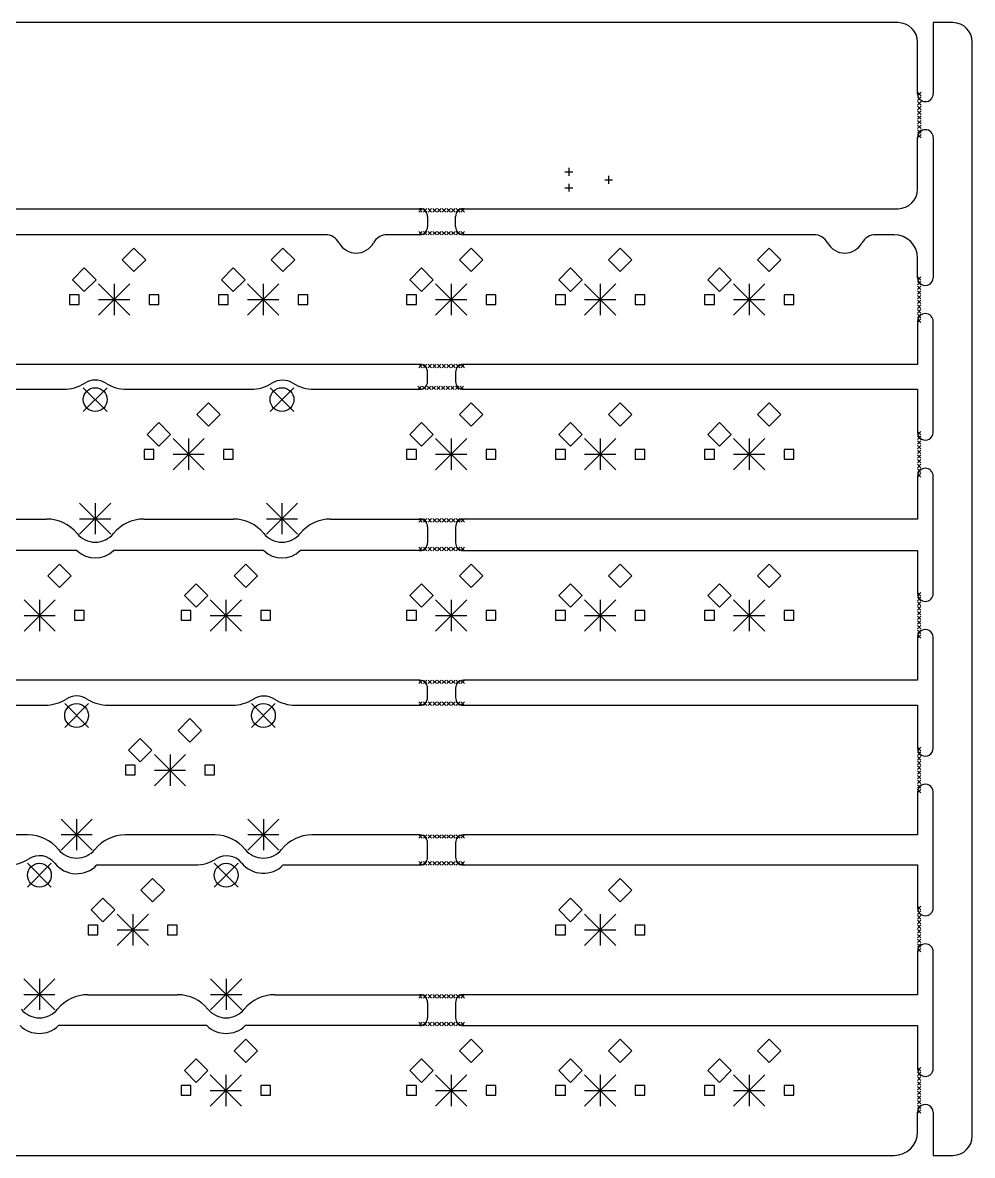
# Model space of a CAD drawing. Extents: x -31 to 357, y -136 to 35.
# Drawn here: x 236 to 357.4, y -109.5 to 35.4 of the extents above; entities that cross this region are included whole.
import ezdxf

# ---------------------------------------------------------------- set-up
doc = ezdxf.new("R2010")
doc.units = 0
doc.layers.add('BLACK', color=7, linetype='CONTINUOUS')

msp = doc.modelspace()

# ---------------------------------------------------------------- linework, layer by layer
at = {"layer": 'BLACK', "linetype": 'CONTINUOUS'}
for p, q in [((347.875, 35.425), (231.168, 35.425)), ((352.375, 35.425), (352.375, 26.319)), ((354.875, 35.425), (352.375, 35.425)), ((350.375, 26.319), (350.375, 32.925)), ((357.375, -106.985), (357.375, 32.925)), ((350.375, 26.525), (350.825, 26.075)), ((350.825, 26.525), (350.375, 26.075)), ((350.375, 25.925), (350.825, 25.475)), ((350.825, 25.925), (350.375, 25.475)), ((350.375, 25.325), (350.825, 24.875)), ((350.825, 25.325), (350.375, 24.875)), ((350.375, 24.725), (350.825, 24.275)), ((350.825, 24.725), (350.375, 24.275)), ((350.375, 24.125), (350.825, 23.675)), ((350.825, 24.125), (350.375, 23.675)), ((350.375, 23.525), (350.825, 23.075)), ((350.825, 23.525), (350.375, 23.075)), ((350.375, 22.925), (350.825, 22.475)), ((350.825, 22.925), (350.375, 22.475)), ((350.375, 22.325), (350.825, 21.875)), ((350.825, 22.325), (350.375, 21.875)), ((350.375, 21.725), (350.825, 21.275)), ((350.825, 21.725), (350.375, 21.275)), ((350.375, 21.125), (350.825, 20.675)), ((350.825, 21.125), (350.375, 20.675)), ((350.375, 14.125), (350.375, 20.731)), ((352.375, 20.731), (352.375, 2.794)), ((305.295, 16.336), (306.285, 16.336)), ((305.79, 16.8313), (305.79, 15.8407)), ((305.79, 14.7993), (305.79, 13.8087)), ((310.375, 15.32), (311.365, 15.32)), ((310.87, 15.8153), (310.87, 14.8247)), ((305.295, 14.304), (306.285, 14.304)), ((231.168, 11.625), (286.727, 11.625)), ((286.596, 11.65), (287.046, 11.2)), ((287.046, 11.65), (286.596, 11.2)), ((287.196, 11.65), (287.646, 11.2)), ((287.646, 11.65), (287.196, 11.2)), ((287.796, 11.65), (288.246, 11.2)), ((288.246, 11.65), (287.796, 11.2)), ((288.396, 11.65), (288.846, 11.2)), ((288.846, 11.65), (288.396, 11.2)), ((288.996, 11.65), (289.446, 11.2)), ((289.446, 11.65), (288.996, 11.2)), ((289.596, 11.65), (290.046, 11.2)), ((290.046, 11.65), (289.596, 11.2)), ((290.196, 11.65), (290.646, 11.2)), ((290.646, 11.65), (290.196, 11.2)), ((290.796, 11.65), (291.246, 11.2)), ((291.246, 11.65), (290.796, 11.2)), ((291.396, 11.65), (291.846, 11.2)), ((291.846, 11.65), (291.396, 11.2)), ((291.996, 11.65), (292.446, 11.2)), ((292.446, 11.65), (291.996, 11.2)), ((292.315, 11.625), (347.875, 11.625)), ((287.727, 10.625), (287.727, 9.3)), ((291.315, 9.3), (291.315, 10.625)), ((286.596, 8.725), (287.046, 8.275)), ((287.046, 8.725), (286.596, 8.275)), ((287.196, 8.725), (287.646, 8.275)), ((287.646, 8.725), (287.196, 8.275)), ((287.796, 8.725), (288.246, 8.275)), ((288.246, 8.725), (287.796, 8.275)), ((288.396, 8.725), (288.846, 8.275)), ((288.846, 8.725), (288.396, 8.275)), ((288.996, 8.725), (289.446, 8.275)), ((289.446, 8.725), (288.996, 8.275)), ((289.596, 8.725), (290.046, 8.275)), ((290.046, 8.725), (289.596, 8.275)), ((290.196, 8.725), (290.646, 8.275)), ((290.646, 8.725), (290.196, 8.275)), ((290.796, 8.725), (291.246, 8.275)), ((291.246, 8.725), (290.796, 8.275)), ((291.396, 8.725), (291.846, 8.275)), ((291.846, 8.725), (291.396, 8.275)), ((291.996, 8.725), (292.446, 8.275)), ((292.446, 8.725), (291.996, 8.275)), ((274.651, 8.3), (199.112, 8.3)), ((286.727, 8.3), (282.562, 8.3)), ((337.109, 8.3), (292.315, 8.3)), ((347.375, 8.3), (345.02, 8.3)), ((250.19, 6.58), (248.69, 5.08)), ((251.69, 5.08), (250.19, 6.58)), ((269.24, 6.58), (267.74, 5.08)), ((270.74, 5.08), (269.24, 6.58)), ((293.29, 6.58), (291.79, 5.08)), ((294.79, 5.08), (293.29, 6.58)), ((312.34, 6.58), (310.84, 5.08)), ((313.84, 5.08), (312.34, 6.58)), ((331.39, 6.58), (329.89, 5.08)), ((332.89, 5.08), (331.39, 6.58)), ((248.69, 5.08), (250.19, 3.58)), ((250.19, 3.58), (251.69, 5.08)), ((267.74, 5.08), (269.24, 3.58)), ((269.24, 3.58), (270.74, 5.08)), ((291.79, 5.08), (293.29, 3.58)), ((293.29, 3.58), (294.79, 5.08)), ((310.84, 5.08), (312.34, 3.58)), ((312.34, 3.58), (313.84, 5.08)), ((329.89, 5.08), (331.39, 3.58)), ((331.39, 3.58), (332.89, 5.08)), ((350.375, 2.79401), (350.375, 5.3)), ((243.84, 4.04), (242.34, 2.54)), ((245.34, 2.54), (243.84, 4.04)), ((262.89, 4.04), (261.39, 2.54)), ((264.39, 2.54), (262.89, 4.04)), ((286.94, 4.04), (285.44, 2.54)), ((288.44, 2.54), (286.94, 4.04)), ((305.99, 4.04), (304.49, 2.54)), ((307.49, 2.54), (305.99, 4.04)), ((325.04, 4.04), (323.54, 2.54)), ((326.54, 2.54), (325.04, 4.04)), ((350.35, 2.925), (350.8, 2.475)), ((350.8, 2.925), (350.35, 2.475)), ((242.34, 2.54), (243.84, 1.04)), ((243.84, 1.04), (245.34, 2.54)), ((245.656, 1.9939), (249.644, -1.9939)), ((249.644, 1.9939), (245.656, -1.9939)), ((247.65, 1.9939), (247.65, -1.9939)), ((261.39, 2.54), (262.89, 1.04)), ((262.89, 1.04), (264.39, 2.54)), ((264.706, 1.9939), (268.694, -1.9939)), ((268.694, 1.9939), (264.706, -1.9939)), ((266.7, 1.9939), (266.7, -1.9939)), ((285.44, 2.54), (286.94, 1.04)), ((286.94, 1.04), (288.44, 2.54)), ((288.756, 1.9939), (292.744, -1.9939)), ((292.744, 1.9939), (288.756, -1.9939)), ((290.75, 1.9939), (290.75, -1.9939)), ((304.49, 2.54), (305.99, 1.04)), ((305.99, 1.04), (307.49, 2.54)), ((307.806, 1.9939), (311.794, -1.9939)), ((311.794, 1.9939), (307.806, -1.9939)), ((309.8, 1.9939), (309.8, -1.9939)), ((323.54, 2.54), (325.04, 1.04)), ((325.04, 1.04), (326.54, 2.54)), ((326.856, 1.9939), (330.844, -1.9939)), ((330.844, 1.9939), (326.856, -1.9939)), ((328.85, 1.9939), (328.85, -1.9939)), ((350.35, 2.325), (350.8, 1.875)), ((350.8, 2.325), (350.35, 1.875)), ((350.35, 1.725), (350.8, 1.275)), ((350.8, 1.725), (350.35, 1.275)), ((243.189, 0.618724), (241.951, 0.618724)), ((241.951, 0.618724), (241.951, -0.618724)), ((243.189, -0.618724), (243.189, 0.618724)), ((245.656, 0), (249.644, 0)), ((253.349, 0.618724), (252.111, 0.618724)), ((252.111, 0.618724), (252.111, -0.618724)), ((253.349, -0.618724), (253.349, 0.618724)), ((262.239, 0.618724), (261.001, 0.618724)), ((261.001, 0.618724), (261.001, -0.618724)), ((262.239, -0.618724), (262.239, 0.618724)), ((264.706, 0), (268.694, 0)), ((272.399, 0.618724), (271.161, 0.618724)), ((271.161, 0.618724), (271.161, -0.618724)), ((272.399, -0.618724), (272.399, 0.618724)), ((286.289, 0.618724), (285.051, 0.618724)), ((285.051, 0.618724), (285.051, -0.618724)), ((286.289, -0.618724), (286.289, 0.618724)), ((288.756, 0), (292.744, 0)), ((296.449, 0.618724), (295.211, 0.618724)), ((295.211, 0.618724), (295.211, -0.618724)), ((296.449, -0.618724), (296.449, 0.618724)), ((305.339, 0.618724), (304.101, 0.618724)), ((304.101, 0.618724), (304.101, -0.618724)), ((305.339, -0.618724), (305.339, 0.618724)), ((307.806, 0), (311.794, 0)), ((315.499, 0.618724), (314.261, 0.618724)), ((314.261, 0.618724), (314.261, -0.618724)), ((315.499, -0.618724), (315.499, 0.618724)), ((324.389, 0.618724), (323.151, 0.618724)), ((323.151, 0.618724), (323.151, -0.618724)), ((324.389, -0.618724), (324.389, 0.618724)), ((326.856, 0), (330.844, 0)), ((334.549, 0.618724), (333.311, 0.618724)), ((333.311, 0.618724), (333.311, -0.618724)), ((334.549, -0.618724), (334.549, 0.618724)), ((350.35, 1.125), (350.8, 0.675)), ((350.8, 1.125), (350.35, 0.675)), ((350.35, 0.525), (350.8, 0.075)), ((350.8, 0.525), (350.35, 0.075)), ((241.951, -0.618724), (243.189, -0.618724)), ((252.111, -0.618724), (253.349, -0.618724)), ((261.001, -0.618724), (262.239, -0.618724)), ((271.161, -0.618724), (272.399, -0.618724)), ((285.051, -0.618724), (286.289, -0.618724)), ((295.211, -0.618724), (296.449, -0.618724)), ((304.101, -0.618724), (305.339, -0.618724)), ((314.261, -0.618724), (315.499, -0.618724)), ((323.151, -0.618724), (324.389, -0.618724)), ((333.311, -0.618724), (334.549, -0.618724)), ((350.35, -0.075), (350.8, -0.525)), ((350.8, -0.075), (350.35, -0.525)), ((350.35, -0.675), (350.8, -1.125)), ((350.8, -0.675), (350.35, -1.125)), ((350.35, -1.275), (350.8, -1.725)), ((350.8, -1.275), (350.35, -1.725)), ((350.35, -1.875), (350.8, -2.325)), ((350.8, -1.875), (350.35, -2.325)), ((350.35, -2.475), (350.8, -2.925)), ((350.8, -2.475), (350.35, -2.925)), ((350.375, -2.794), (350.375, -8.3)), ((352.375, -16.991), (352.375, -2.794)), ((286.727, -8.3), (101.865, -8.3)), ((286.588, -8.275), (287.038, -8.725)), ((287.038, -8.275), (286.588, -8.725)), ((287.188, -8.275), (287.638, -8.725)), ((287.638, -8.275), (287.188, -8.725)), ((287.788, -8.275), (288.238, -8.725)), ((288.238, -8.275), (287.788, -8.725)), ((288.388, -8.275), (288.838, -8.725)), ((288.838, -8.275), (288.388, -8.725)), ((288.988, -8.275), (289.438, -8.725)), ((289.438, -8.275), (288.988, -8.725)), ((289.588, -8.275), (290.038, -8.725)), ((290.038, -8.275), (289.588, -8.725)), ((290.188, -8.275), (290.638, -8.725)), ((290.638, -8.275), (290.188, -8.725)), ((290.788, -8.275), (291.238, -8.725)), ((291.238, -8.275), (290.788, -8.725)), ((291.388, -8.275), (291.838, -8.725)), ((291.838, -8.275), (291.388, -8.725)), ((291.988, -8.275), (292.438, -8.725)), ((292.438, -8.275), (291.988, -8.725)), ((350.375, -8.3), (292.315, -8.3)), ((287.727, -10.485), (287.727, -9.3)), ((291.315, -9.3), (291.315, -10.485)), ((101.865, -11.485), (241.191, -11.485)), ((243.713, -11.276), (246.761, -14.324)), ((246.761, -11.276), (243.713, -14.324)), ((249.283, -11.485), (265.152, -11.485)), ((267.589, -11.276), (270.637, -14.324)), ((270.637, -11.276), (267.589, -14.324)), ((273.198, -11.485), (286.727, -11.485)), ((286.489, -11.06), (286.939, -11.51)), ((286.939, -11.06), (286.489, -11.51)), ((287.089, -11.06), (287.539, -11.51)), ((287.539, -11.06), (287.089, -11.51)), ((287.689, -11.06), (288.139, -11.51)), ((288.139, -11.06), (287.689, -11.51)), ((288.289, -11.06), (288.739, -11.51)), ((288.739, -11.06), (288.289, -11.51)), ((288.889, -11.06), (289.339, -11.51)), ((289.339, -11.06), (288.889, -11.51)), ((289.489, -11.06), (289.939, -11.51)), ((289.939, -11.06), (289.489, -11.51)), ((290.089, -11.06), (290.539, -11.51)), ((290.539, -11.06), (290.089, -11.51)), ((290.689, -11.06), (291.139, -11.51)), ((291.139, -11.06), (290.689, -11.51)), ((291.289, -11.06), (291.739, -11.51)), ((291.739, -11.06), (291.289, -11.51)), ((291.889, -11.06), (292.339, -11.51)), ((292.339, -11.06), (291.889, -11.51)), ((292.315, -11.485), (350.375, -11.485)), ((350.375, -11.485), (350.375, -16.991)), ((259.715, -13.205), (258.215, -14.705)), ((261.215, -14.705), (259.715, -13.205)), ((293.29, -13.205), (291.79, -14.705)), ((294.79, -14.705), (293.29, -13.205)), ((312.34, -13.205), (310.84, -14.705)), ((313.84, -14.705), (312.34, -13.205)), ((331.39, -13.205), (329.89, -14.705)), ((332.89, -14.705), (331.39, -13.205)), ((253.365, -15.745), (251.865, -17.245)), ((254.865, -17.245), (253.365, -15.745)), ((258.215, -14.705), (259.715, -16.205)), ((259.715, -16.205), (261.215, -14.705)), ((286.94, -15.745), (285.44, -17.245)), ((288.44, -17.245), (286.94, -15.745)), ((291.79, -14.705), (293.29, -16.205)), ((293.29, -16.205), (294.79, -14.705)), ((305.99, -15.745), (304.49, -17.245)), ((307.49, -17.245), (305.99, -15.745)), ((310.84, -14.705), (312.34, -16.205)), ((312.34, -16.205), (313.84, -14.705)), ((325.04, -15.745), (323.54, -17.245)), ((326.54, -17.245), (325.04, -15.745)), ((329.89, -14.705), (331.39, -16.205)), ((331.39, -16.205), (332.89, -14.705)), ((251.865, -17.245), (253.365, -18.745)), ((253.365, -18.745), (254.865, -17.245)), ((285.44, -17.245), (286.94, -18.745)), ((286.94, -18.745), (288.44, -17.245)), ((304.49, -17.245), (305.99, -18.745)), ((305.99, -18.745), (307.49, -17.245)), ((323.54, -17.245), (325.04, -18.745)), ((325.04, -18.745), (326.54, -17.245)), ((350.35, -16.86), (350.8, -17.31)), ((350.8, -16.86), (350.35, -17.31)), ((255.181, -17.7911), (259.169, -21.7789)), ((259.169, -17.7911), (255.181, -21.7789)), ((257.175, -17.7911), (257.175, -21.7789)), ((288.756, -17.7911), (292.744, -21.7789)), ((292.744, -17.7911), (288.756, -21.7789)), ((290.75, -17.7911), (290.75, -21.7789)), ((307.806, -17.7911), (311.794, -21.7789)), ((311.794, -17.7911), (307.806, -21.7789)), ((309.8, -17.7911), (309.8, -21.7789)), ((326.856, -17.7911), (330.844, -21.7789)), ((330.844, -17.7911), (326.856, -21.7789)), ((328.85, -17.7911), (328.85, -21.7789)), ((350.35, -17.46), (350.8, -17.91)), ((350.8, -17.46), (350.35, -17.91)), ((350.35, -18.06), (350.8, -18.51)), ((350.8, -18.06), (350.35, -18.51)), ((350.35, -18.66), (350.8, -19.11)), ((350.8, -18.66), (350.35, -19.11)), ((252.714, -19.1663), (251.476, -19.1663)), ((251.476, -19.1663), (251.476, -20.4037)), ((252.714, -20.4037), (252.714, -19.1663)), ((255.181, -19.785), (259.169, -19.785)), ((262.874, -19.1663), (261.636, -19.1663)), ((261.636, -19.1663), (261.636, -20.4037)), ((262.874, -20.4037), (262.874, -19.1663)), ((286.289, -19.1663), (285.051, -19.1663)), ((285.051, -19.1663), (285.051, -20.4037)), ((286.289, -20.4037), (286.289, -19.1663)), ((288.756, -19.785), (292.744, -19.785)), ((296.449, -19.1663), (295.211, -19.1663)), ((295.211, -19.1663), (295.211, -20.4037)), ((296.449, -20.4037), (296.449, -19.1663)), ((305.339, -19.1663), (304.101, -19.1663)), ((304.101, -19.1663), (304.101, -20.4037)), ((305.339, -20.4037), (305.339, -19.1663)), ((307.806, -19.785), (311.794, -19.785)), ((315.499, -19.1663), (314.261, -19.1663)), ((314.261, -19.1663), (314.261, -20.4037)), ((315.499, -20.4037), (315.499, -19.1663)), ((324.389, -19.1663), (323.151, -19.1663)), ((323.151, -19.1663), (323.151, -20.4037)), ((324.389, -20.4037), (324.389, -19.1663)), ((326.856, -19.785), (330.844, -19.785)), ((334.549, -19.1663), (333.311, -19.1663)), ((333.311, -19.1663), (333.311, -20.4037)), ((334.549, -20.4037), (334.549, -19.1663)), ((350.35, -19.26), (350.8, -19.71)), ((350.8, -19.26), (350.35, -19.71)), ((350.35, -19.86), (350.8, -20.31)), ((350.8, -19.86), (350.35, -20.31)), ((251.476, -20.4037), (252.714, -20.4037)), ((261.636, -20.4037), (262.874, -20.4037)), ((285.051, -20.4037), (286.289, -20.4037)), ((295.211, -20.4037), (296.449, -20.4037)), ((304.101, -20.4037), (305.339, -20.4037)), ((314.261, -20.4037), (315.499, -20.4037)), ((323.151, -20.4037), (324.389, -20.4037)), ((333.311, -20.4037), (334.549, -20.4037)), ((350.35, -20.46), (350.8, -20.91)), ((350.8, -20.46), (350.35, -20.91)), ((350.35, -21.06), (350.8, -21.51)), ((350.8, -21.06), (350.35, -21.51)), ((350.35, -21.66), (350.8, -22.11)), ((350.8, -21.66), (350.35, -22.11)), ((350.35, -22.26), (350.8, -22.71)), ((350.8, -22.26), (350.35, -22.71)), ((350.375, -22.579), (350.375, -28.085)), ((352.375, -37.6193), (352.375, -22.579)), ((243.243, -26.0461), (247.231, -30.0339)), ((247.231, -26.0461), (243.243, -30.0339)), ((245.237, -26.0461), (245.237, -30.0339)), ((267.119, -26.0461), (271.107, -30.0339)), ((271.107, -26.0461), (267.119, -30.0339)), ((269.113, -26.0461), (269.113, -30.0339)), ((101.865, -28.085), (239.028, -28.085)), ((243.243, -28.04), (247.231, -28.04)), ((251.446, -28.085), (262.904, -28.085)), ((267.119, -28.04), (271.107, -28.04)), ((275.322, -28.085), (286.727, -28.085)), ((286.596, -28.0103), (287.046, -28.4603)), ((287.046, -28.0103), (286.596, -28.4603)), ((287.196, -28.0103), (287.646, -28.4603)), ((287.646, -28.0103), (287.196, -28.4603)), ((287.796, -28.0103), (288.246, -28.4603)), ((288.246, -28.0103), (287.796, -28.4603)), ((288.396, -28.0103), (288.846, -28.4603)), ((288.846, -28.0103), (288.396, -28.4603)), ((288.996, -28.0103), (289.446, -28.4603)), ((289.446, -28.0103), (288.996, -28.4603)), ((289.596, -28.0103), (290.046, -28.4603)), ((290.046, -28.0103), (289.596, -28.4603)), ((290.196, -28.0103), (290.646, -28.4603)), ((290.646, -28.0103), (290.196, -28.4603)), ((290.796, -28.0103), (291.246, -28.4603)), ((291.246, -28.0103), (290.796, -28.4603)), ((291.396, -28.0103), (291.846, -28.4603)), ((291.846, -28.0103), (291.396, -28.4603)), ((291.996, -28.0103), (292.446, -28.4603)), ((292.446, -28.0103), (291.996, -28.4603)), ((350.375, -28.085), (292.315, -28.085)), ((287.727, -29.085), (287.727, -31.1131)), ((291.315, -29.085), (291.315, -31.1133)), ((286.596, -31.6882), (287.046, -32.1382)), ((287.046, -31.6882), (286.596, -32.1382)), ((287.196, -31.6882), (287.646, -32.1382)), ((287.646, -31.6882), (287.196, -32.1382)), ((287.796, -31.6882), (288.246, -32.1382)), ((288.246, -31.6882), (287.796, -32.1382)), ((288.396, -31.6882), (288.846, -32.1382)), ((288.846, -31.6882), (288.396, -32.1382)), ((288.996, -31.6882), (289.446, -32.1382)), ((289.446, -31.6882), (288.996, -32.1382)), ((289.596, -31.6882), (290.046, -32.1382)), ((290.046, -31.6882), (289.596, -32.1382)), ((290.196, -31.6882), (290.646, -32.1382)), ((290.646, -31.6882), (290.196, -32.1382)), ((290.796, -31.6882), (291.246, -32.1382)), ((291.246, -31.6882), (290.796, -32.1382)), ((291.396, -31.6882), (291.846, -32.1382)), ((291.846, -31.6882), (291.396, -32.1382)), ((291.996, -31.6882), (292.446, -32.1382)), ((292.446, -31.6882), (291.996, -32.1382)), ((242.895, -32.1133), (101.865, -32.1133)), ((266.771, -32.1133), (247.579, -32.1133)), ((286.727, -32.1131), (271.455, -32.1133)), ((292.315, -32.1133), (350.375, -32.1133)), ((350.375, -32.1133), (350.375, -37.6193)), ((240.665, -33.8333), (239.165, -35.3333)), ((242.165, -35.3333), (240.665, -33.8333)), ((264.477, -33.8333), (262.977, -35.3333)), ((265.977, -35.3333), (264.477, -33.8333)), ((293.29, -33.8333), (291.79, -35.3333)), ((294.79, -35.3333), (293.29, -33.8333)), ((312.34, -33.8333), (310.84, -35.3333)), ((313.84, -35.3333), (312.34, -33.8333)), ((331.39, -33.8333), (329.89, -35.3333)), ((332.89, -35.3333), (331.39, -33.8333)), ((239.165, -35.3333), (240.665, -36.8333)), ((240.665, -36.8333), (242.165, -35.3333)), ((262.977, -35.3333), (264.477, -36.8333)), ((264.477, -36.8333), (265.977, -35.3333)), ((291.79, -35.3333), (293.29, -36.8333)), ((293.29, -36.8333), (294.79, -35.3333)), ((310.84, -35.3333), (312.34, -36.8333)), ((312.34, -36.8333), (313.84, -35.3333)), ((329.89, -35.3333), (331.39, -36.8333)), ((331.39, -36.8333), (332.89, -35.3333)), ((258.127, -36.3733), (256.627, -37.8733)), ((259.627, -37.8733), (258.127, -36.3733)), ((286.94, -36.3733), (285.44, -37.8733)), ((288.44, -37.8733), (286.94, -36.3733)), ((305.99, -36.3733), (304.49, -37.8733)), ((307.49, -37.8733), (305.99, -36.3733)), ((325.04, -36.3733), (323.54, -37.8733)), ((326.54, -37.8733), (325.04, -36.3733)), ((350.35, -37.4883), (350.8, -37.9383)), ((350.8, -37.4883), (350.35, -37.9383)), ((236.131, -38.4194), (240.119, -42.4072)), ((240.119, -38.4194), (236.131, -42.4072)), ((238.125, -38.4194), (238.125, -42.4072)), ((256.627, -37.8733), (258.127, -39.3733)), ((258.127, -39.3733), (259.627, -37.8733)), ((259.944, -38.4194), (263.931, -42.4072)), ((263.931, -38.4194), (259.944, -42.4072)), ((261.938, -38.4194), (261.938, -42.4072)), ((285.44, -37.8733), (286.94, -39.3733)), ((286.94, -39.3733), (288.44, -37.8733)), ((288.756, -38.4194), (292.744, -42.4072)), ((292.744, -38.4194), (288.756, -42.4072)), ((290.75, -38.4194), (290.75, -42.4072)), ((304.49, -37.8733), (305.99, -39.3733)), ((305.99, -39.3733), (307.49, -37.8733)), ((307.806, -38.4194), (311.794, -42.4072)), ((311.794, -38.4194), (307.806, -42.4072)), ((309.8, -38.4194), (309.8, -42.4072)), ((323.54, -37.8733), (325.04, -39.3733)), ((325.04, -39.3733), (326.54, -37.8733)), ((326.856, -38.4194), (330.844, -42.4072)), ((330.844, -38.4194), (326.856, -42.4072)), ((328.85, -38.4194), (328.85, -42.4072)), ((350.35, -38.0883), (350.8, -38.5383)), ((350.8, -38.0883), (350.35, -38.5383)), ((350.35, -38.6883), (350.8, -39.1383)), ((350.8, -38.6883), (350.35, -39.1383)), ((236.131, -40.4133), (240.119, -40.4133)), ((243.824, -39.7946), (242.586, -39.7946)), ((242.586, -39.7946), (242.586, -41.032)), ((243.824, -41.032), (243.824, -39.7946)), ((257.476, -39.7946), (256.239, -39.7946)), ((256.239, -39.7946), (256.239, -41.032)), ((257.476, -41.032), (257.476, -39.7946)), ((259.944, -40.4133), (263.931, -40.4133)), ((267.636, -39.7946), (266.399, -39.7946)), ((266.399, -39.7946), (266.399, -41.032)), ((267.636, -41.032), (267.636, -39.7946)), ((286.289, -39.7946), (285.051, -39.7946)), ((285.051, -39.7946), (285.051, -41.032)), ((286.289, -41.032), (286.289, -39.7946)), ((288.756, -40.4133), (292.744, -40.4133)), ((296.449, -39.7946), (295.211, -39.7946)), ((295.211, -39.7946), (295.211, -41.032)), ((296.449, -41.032), (296.449, -39.7946)), ((305.339, -39.7946), (304.101, -39.7946)), ((304.101, -39.7946), (304.101, -41.032)), ((305.339, -41.032), (305.339, -39.7946)), ((307.806, -40.4133), (311.794, -40.4133)), ((315.499, -39.7946), (314.261, -39.7946)), ((314.261, -39.7946), (314.261, -41.032)), ((315.499, -41.032), (315.499, -39.7946)), ((324.389, -39.7946), (323.151, -39.7946)), ((323.151, -39.7946), (323.151, -41.032)), ((324.389, -41.032), (324.389, -39.7946)), ((326.856, -40.4133), (330.844, -40.4133)), ((334.549, -39.7946), (333.311, -39.7946)), ((333.311, -39.7946), (333.311, -41.032)), ((334.549, -41.032), (334.549, -39.7946)), ((350.35, -39.2883), (350.8, -39.7383)), ((350.8, -39.2883), (350.35, -39.7383)), ((350.35, -39.8883), (350.8, -40.3383)), ((350.8, -39.8883), (350.35, -40.3383)), ((350.35, -40.4883), (350.8, -40.9383)), ((350.8, -40.4883), (350.35, -40.9383)), ((242.586, -41.032), (243.824, -41.032)), ((256.239, -41.032), (257.476, -41.032)), ((266.399, -41.032), (267.636, -41.032)), ((285.051, -41.032), (286.289, -41.032)), ((295.211, -41.032), (296.449, -41.032)), ((304.101, -41.032), (305.339, -41.032)), ((314.261, -41.032), (315.499, -41.032)), ((323.151, -41.032), (324.389, -41.032)), ((333.311, -41.032), (334.549, -41.032)), ((350.35, -41.0883), (350.8, -41.5383)), ((350.8, -41.0883), (350.35, -41.5383)), ((350.35, -41.6883), (350.8, -42.1383)), ((350.8, -41.6883), (350.35, -42.1383)), ((350.35, -42.2883), (350.8, -42.7383)), ((350.8, -42.2883), (350.35, -42.7383)), ((350.35, -42.8883), (350.8, -43.3383)), ((350.8, -42.8883), (350.35, -43.3383)), ((350.375, -43.2073), (350.375, -48.7133)), ((352.375, -57.4044), (352.375, -43.2073)), ((286.727, -48.7133), (101.865, -48.7133)), ((286.596, -48.6883), (287.046, -49.1383)), ((287.046, -48.6883), (286.596, -49.1383)), ((287.196, -48.6883), (287.646, -49.1383)), ((287.646, -48.6883), (287.196, -49.1383)), ((287.796, -48.6883), (288.246, -49.1383)), ((288.246, -48.6883), (287.796, -49.1383)), ((288.396, -48.6883), (288.846, -49.1383)), ((288.846, -48.6883), (288.396, -49.1383)), ((288.996, -48.6883), (289.446, -49.1383)), ((289.446, -48.6883), (288.996, -49.1383)), ((289.596, -48.6883), (290.046, -49.1383)), ((290.046, -48.6883), (289.596, -49.1383)), ((290.196, -48.6883), (290.646, -49.1383)), ((290.646, -48.6883), (290.196, -49.1383)), ((290.796, -48.6883), (291.246, -49.1383)), ((291.246, -48.6883), (290.796, -49.1383)), ((291.396, -48.6883), (291.846, -49.1383)), ((291.846, -48.6883), (291.396, -49.1383)), ((291.996, -48.6883), (292.446, -49.1383)), ((292.446, -48.6883), (291.996, -49.1383)), ((350.375, -48.7133), (292.315, -48.7133)), ((287.727, -50.8983), (287.727, -49.7133)), ((291.315, -49.7133), (291.315, -50.8983)), ((101.865, -51.8983), (238.81, -51.8983)), ((241.332, -51.6893), (244.38, -54.7373)), ((244.38, -51.6893), (241.332, -54.7373)), ((246.902, -51.8983), (262.771, -51.8983)), ((265.208, -51.6893), (268.256, -54.7373)), ((268.256, -51.6893), (265.208, -54.7373)), ((270.816, -51.8983), (286.727, -51.8983)), ((286.596, -51.4733), (287.046, -51.9233)), ((287.046, -51.4733), (286.596, -51.9233)), ((287.196, -51.4733), (287.646, -51.9233)), ((287.646, -51.4733), (287.196, -51.9233)), ((287.796, -51.4733), (288.246, -51.9233)), ((288.246, -51.4733), (287.796, -51.9233)), ((288.396, -51.4733), (288.846, -51.9233)), ((288.846, -51.4733), (288.396, -51.9233)), ((288.996, -51.4733), (289.446, -51.9233)), ((289.446, -51.4733), (288.996, -51.9233)), ((289.596, -51.4733), (290.046, -51.9233)), ((290.046, -51.4733), (289.596, -51.9233)), ((290.196, -51.4733), (290.646, -51.9233)), ((290.646, -51.4733), (290.196, -51.9233)), ((290.796, -51.4733), (291.246, -51.9233)), ((291.246, -51.4733), (290.796, -51.9233)), ((291.396, -51.4733), (291.846, -51.9233)), ((291.846, -51.4733), (291.396, -51.9233)), ((291.996, -51.4733), (292.446, -51.9233)), ((292.446, -51.4733), (291.996, -51.9233)), ((292.315, -51.8983), (350.375, -51.8983)), ((350.375, -51.8983), (350.375, -57.4044)), ((257.334, -53.6183), (255.834, -55.1183)), ((258.834, -55.1183), (257.334, -53.6183)), ((250.984, -56.1583), (249.484, -57.6583)), ((252.484, -57.6583), (250.984, -56.1583)), ((255.834, -55.1183), (257.334, -56.6183)), ((257.334, -56.6183), (258.834, -55.1183)), ((249.484, -57.6583), (250.984, -59.1583)), ((250.984, -59.1583), (252.484, -57.6583)), ((350.35, -57.2733), (350.8, -57.7233)), ((350.8, -57.2733), (350.35, -57.7233)), ((350.35, -57.8733), (350.8, -58.3233)), ((350.8, -57.8733), (350.35, -58.3233)), ((252.8, -58.2044), (256.788, -62.1922)), ((256.788, -58.2044), (252.8, -62.1922)), ((254.794, -58.2044), (254.794, -62.1922)), ((350.35, -58.4733), (350.8, -58.9233)), ((350.8, -58.4733), (350.35, -58.9233)), ((350.35, -59.0733), (350.8, -59.5233)), ((350.8, -59.0733), (350.35, -59.5233)), ((250.332, -59.5796), (249.095, -59.5796)), ((249.095, -59.5796), (249.095, -60.817)), ((249.095, -60.817), (250.332, -60.817)), ((250.332, -60.817), (250.332, -59.5796)), ((252.8, -60.1983), (256.788, -60.1983)), ((260.492, -59.5796), (259.255, -59.5796)), ((259.255, -59.5796), (259.255, -60.817)), ((259.255, -60.817), (260.492, -60.817)), ((260.492, -60.817), (260.492, -59.5796)), ((350.35, -59.6733), (350.8, -60.1233)), ((350.8, -59.6733), (350.35, -60.1233)), ((350.35, -60.2733), (350.8, -60.7233)), ((350.8, -60.2733), (350.35, -60.7233)), ((350.35, -60.8733), (350.8, -61.3233)), ((350.8, -60.8733), (350.35, -61.3233)), ((350.35, -61.4733), (350.8, -61.9233)), ((350.8, -61.4733), (350.35, -61.9233)), ((350.35, -62.0733), (350.8, -62.5233)), ((350.8, -62.0733), (350.35, -62.5233)), ((350.35, -62.6733), (350.8, -63.1233)), ((350.8, -62.6733), (350.35, -63.1233)), ((350.375, -62.9923), (350.375, -68.4983)), ((352.375, -77.8413), (352.375, -62.9923)), ((240.862, -66.4594), (244.85, -70.4472)), ((244.85, -66.4594), (240.862, -70.4472)), ((242.856, -66.4594), (242.856, -70.4472)), ((264.738, -66.4594), (268.726, -70.4472)), ((268.726, -66.4594), (264.738, -70.4472)), ((266.732, -66.4594), (266.732, -70.4472)), ((236.647, -68.4983), (101.865, -68.4983)), ((240.862, -68.4533), (244.85, -68.4533)), ((260.523, -68.4983), (249.064, -68.4983)), ((264.738, -68.4533), (268.726, -68.4533)), ((286.727, -68.4983), (272.94, -68.4983)), ((286.596, -68.4733), (287.046, -68.9233)), ((287.046, -68.4733), (286.596, -68.9233)), ((287.196, -68.4733), (287.646, -68.9233)), ((287.646, -68.4733), (287.196, -68.9233)), ((287.727, -71.3353), (287.727, -69.4983)), ((287.796, -68.4733), (288.246, -68.9233)), ((288.246, -68.4733), (287.796, -68.9233)), ((288.396, -68.4733), (288.846, -68.9233)), ((288.846, -68.4733), (288.396, -68.9233)), ((288.996, -68.4733), (289.446, -68.9233)), ((289.446, -68.4733), (288.996, -68.9233)), ((289.596, -68.4733), (290.046, -68.9233)), ((290.046, -68.4733), (289.596, -68.9233)), ((290.196, -68.4733), (290.646, -68.9233)), ((290.646, -68.4733), (290.196, -68.9233)), ((290.796, -68.4733), (291.246, -68.9233)), ((291.246, -68.4733), (290.796, -68.9233)), ((291.315, -69.4983), (291.315, -71.3353)), ((291.396, -68.4733), (291.846, -68.9233)), ((291.846, -68.4733), (291.396, -68.9233)), ((291.996, -68.4733), (292.446, -68.9233)), ((292.446, -68.4733), (291.996, -68.9233)), ((350.375, -68.4983), (292.315, -68.4983)), ((236.569, -72.1263), (239.617, -75.1743)), ((239.617, -72.1263), (236.569, -75.1743)), ((245.454, -72.3353), (258.009, -72.3353)), ((260.445, -72.1263), (263.493, -75.1743)), ((263.493, -72.1263), (260.445, -75.1743)), ((269.272, -72.3353), (286.727, -72.3353)), ((286.596, -71.9103), (287.046, -72.3603)), ((287.046, -71.9103), (286.596, -72.3603)), ((287.196, -71.9103), (287.646, -72.3603)), ((287.646, -71.9103), (287.196, -72.3603)), ((287.796, -71.9103), (288.246, -72.3603)), ((288.246, -71.9103), (287.796, -72.3603)), ((288.396, -71.9103), (288.846, -72.3603)), ((288.846, -71.9103), (288.396, -72.3603)), ((288.996, -71.9103), (289.446, -72.3603)), ((289.446, -71.9103), (288.996, -72.3603)), ((289.596, -71.9103), (290.046, -72.3603)), ((290.046, -71.9103), (289.596, -72.3603)), ((290.196, -71.9103), (290.646, -72.3603)), ((290.646, -71.9103), (290.196, -72.3603)), ((290.796, -71.9103), (291.246, -72.3603)), ((291.246, -71.9103), (290.796, -72.3603)), ((291.396, -71.9103), (291.846, -72.3603)), ((291.846, -71.9103), (291.396, -72.3603)), ((291.996, -71.9103), (292.446, -72.3603)), ((292.446, -71.9103), (291.996, -72.3603)), ((292.315, -72.3353), (350.375, -72.3353)), ((350.375, -72.3353), (350.375, -77.8413)), ((252.571, -74.0553), (251.071, -75.5553)), ((254.071, -75.5553), (252.571, -74.0553)), ((312.34, -74.0553), (310.84, -75.5553)), ((313.84, -75.5553), (312.34, -74.0553)), ((246.221, -76.5953), (244.721, -78.0953)), ((247.721, -78.0953), (246.221, -76.5953)), ((251.071, -75.5553), (252.571, -77.0553)), ((252.571, -77.0553), (254.071, -75.5553)), ((305.99, -76.5953), (304.49, -78.0953)), ((307.49, -78.0953), (305.99, -76.5953)), ((310.84, -75.5553), (312.34, -77.0553)), ((312.34, -77.0553), (313.84, -75.5553)), ((244.721, -78.0953), (246.221, -79.5953)), ((246.221, -79.5953), (247.721, -78.0953)), ((304.49, -78.0953), (305.99, -79.5953)), ((305.99, -79.5953), (307.49, -78.0953)), ((350.35, -77.6103), (350.8, -78.0603)), ((350.8, -77.6103), (350.35, -78.0603)), ((350.35, -78.2103), (350.8, -78.6603)), ((350.8, -78.2103), (350.35, -78.6603)), ((248.037, -78.6414), (252.025, -82.6292)), ((252.025, -78.6414), (248.037, -82.6292)), ((250.031, -78.6414), (250.031, -82.6292)), ((307.806, -78.6414), (311.794, -82.6292)), ((311.794, -78.6414), (307.806, -82.6292)), ((309.8, -78.6414), (309.8, -82.6292)), ((350.35, -78.8103), (350.8, -79.2603)), ((350.8, -78.8103), (350.35, -79.2603)), ((350.35, -79.4103), (350.8, -79.8603)), ((350.8, -79.4103), (350.35, -79.8603)), ((245.57, -80.0166), (244.333, -80.0166)), ((244.333, -80.0166), (244.333, -81.254)), ((245.57, -81.254), (245.57, -80.0166)), ((248.037, -80.6353), (252.025, -80.6353)), ((255.73, -80.0166), (254.493, -80.0166)), ((254.493, -80.0166), (254.493, -81.254)), ((255.73, -81.254), (255.73, -80.0166)), ((305.339, -80.0166), (304.101, -80.0166)), ((304.101, -80.0166), (304.101, -81.254)), ((305.339, -81.254), (305.339, -80.0166)), ((307.806, -80.6353), (311.794, -80.6353)), ((315.499, -80.0166), (314.261, -80.0166)), ((314.261, -80.0166), (314.261, -81.254)), ((315.499, -81.254), (315.499, -80.0166)), ((350.35, -80.0103), (350.8, -80.4603)), ((350.8, -80.0103), (350.35, -80.4603)), ((350.35, -80.6103), (350.8, -81.0603)), ((350.8, -80.6103), (350.35, -81.0603)), ((244.333, -81.254), (245.57, -81.254)), ((254.493, -81.254), (255.73, -81.254)), ((304.101, -81.254), (305.339, -81.254)), ((314.261, -81.254), (315.499, -81.254)), ((350.35, -81.2103), (350.8, -81.6603)), ((350.8, -81.2103), (350.35, -81.6603)), ((350.35, -81.8103), (350.8, -82.2603)), ((350.8, -81.8103), (350.35, -82.2603)), ((350.35, -82.4103), (350.8, -82.8603)), ((350.8, -82.4103), (350.35, -82.8603)), ((350.35, -83.0103), (350.8, -83.4603)), ((350.8, -83.0103), (350.35, -83.4603)), ((350.375, -83.4293), (350.375, -88.9353)), ((352.375, -98.3913), (352.375, -83.4293)), ((236.099, -86.8964), (240.087, -90.8842)), ((240.087, -86.8964), (236.099, -90.8842)), ((238.093, -86.8964), (238.093, -90.8842)), ((259.975, -86.8964), (263.963, -90.8842)), ((263.963, -86.8964), (259.975, -90.8842)), ((261.969, -86.8964), (261.969, -90.8842)), ((236.099, -88.8903), (240.087, -88.8903)), ((244.302, -88.9353), (255.761, -88.9353)), ((259.975, -88.8903), (263.963, -88.8903)), ((268.178, -88.9353), (286.727, -88.9353)), ((286.596, -88.9103), (287.046, -89.3603)), ((287.046, -88.9103), (286.596, -89.3603)), ((287.196, -88.9103), (287.646, -89.3603)), ((287.646, -88.9103), (287.196, -89.3603)), ((287.796, -88.9103), (288.246, -89.3603)), ((288.246, -88.9103), (287.796, -89.3603)), ((288.396, -88.9103), (288.846, -89.3603)), ((288.846, -88.9103), (288.396, -89.3603)), ((288.996, -88.9103), (289.446, -89.3603)), ((289.446, -88.9103), (288.996, -89.3603)), ((289.596, -88.9103), (290.046, -89.3603)), ((290.046, -88.9103), (289.596, -89.3603)), ((290.196, -88.9103), (290.646, -89.3603)), ((290.646, -88.9103), (290.196, -89.3603)), ((290.796, -88.9103), (291.246, -89.3603)), ((291.246, -88.9103), (290.796, -89.3603)), ((291.396, -88.9103), (291.846, -89.3603)), ((291.846, -88.9103), (291.396, -89.3603)), ((291.996, -88.9103), (292.446, -89.3603)), ((292.446, -88.9103), (291.996, -89.3603)), ((350.375, -88.9353), (292.315, -88.9353)), ((287.727, -89.9353), (287.727, -91.8853)), ((291.315, -89.9353), (291.315, -91.8853)), ((286.596, -92.4603), (287.046, -92.9103)), ((287.046, -92.4603), (286.596, -92.9103)), ((287.196, -92.4603), (287.646, -92.9103)), ((287.646, -92.4603), (287.196, -92.9103)), ((287.796, -92.4603), (288.246, -92.9103)), ((288.246, -92.4603), (287.796, -92.9103)), ((288.396, -92.4603), (288.846, -92.9103)), ((288.846, -92.4603), (288.396, -92.9103)), ((288.996, -92.4603), (289.446, -92.9103)), ((289.446, -92.4603), (288.996, -92.9103)), ((289.596, -92.4603), (290.046, -92.9103)), ((290.046, -92.4603), (289.596, -92.9103)), ((290.196, -92.4603), (290.646, -92.9103)), ((290.646, -92.4603), (290.196, -92.9103)), ((290.796, -92.4603), (291.246, -92.9103)), ((291.246, -92.4603), (290.796, -92.9103)), ((291.396, -92.4603), (291.846, -92.9103)), ((291.846, -92.4603), (291.396, -92.9103)), ((291.996, -92.4603), (292.446, -92.9103)), ((292.446, -92.4603), (291.996, -92.9103)), ((259.515, -92.8853), (240.548, -92.8853)), ((286.727, -92.8853), (264.424, -92.8853)), ((292.315, -92.8853), (350.375, -92.8853)), ((350.375, -92.8853), (350.375, -98.3913)), ((264.477, -94.6053), (262.977, -96.1053)), ((265.977, -96.1053), (264.477, -94.6053)), ((293.29, -94.6053), (291.79, -96.1053)), ((294.79, -96.1053), (293.29, -94.6053)), ((312.34, -94.6053), (310.84, -96.1053)), ((313.84, -96.1053), (312.34, -94.6053)), ((331.39, -94.6053), (329.89, -96.1053)), ((332.89, -96.1053), (331.39, -94.6053)), ((262.977, -96.1053), (264.477, -97.6053)), ((264.477, -97.6053), (265.977, -96.1053)), ((291.79, -96.1053), (293.29, -97.6053)), ((293.29, -97.6053), (294.79, -96.1053)), ((310.84, -96.1053), (312.34, -97.6053)), ((312.34, -97.6053), (313.84, -96.1053)), ((329.89, -96.1053), (331.39, -97.6053)), ((331.39, -97.6053), (332.89, -96.1053)), ((258.127, -97.1453), (256.627, -98.6453)), ((259.627, -98.6453), (258.127, -97.1453)), ((286.94, -97.1453), (285.44, -98.6453)), ((288.44, -98.6453), (286.94, -97.1453)), ((305.99, -97.1453), (304.49, -98.6453)), ((307.49, -98.6453), (305.99, -97.1453)), ((325.04, -97.1453), (323.54, -98.6453)), ((326.54, -98.6453), (325.04, -97.1453)), ((350.35, -98.2603), (350.8, -98.7103)), ((350.8, -98.2603), (350.35, -98.7103)), ((256.627, -98.6453), (258.127, -100.145)), ((258.127, -100.145), (259.627, -98.6453)), ((259.944, -99.1914), (263.931, -103.179)), ((263.931, -99.1914), (259.944, -103.179)), ((261.938, -99.1914), (261.938, -103.179)), ((285.44, -98.6453), (286.94, -100.145)), ((286.94, -100.145), (288.44, -98.6453)), ((288.756, -99.1914), (292.744, -103.179)), ((292.744, -99.1914), (288.756, -103.179)), ((290.75, -99.1914), (290.75, -103.179)), ((304.49, -98.6453), (305.99, -100.145)), ((305.99, -100.145), (307.49, -98.6453)), ((307.806, -99.1914), (311.794, -103.179)), ((311.794, -99.1914), (307.806, -103.179)), ((309.8, -99.1914), (309.8, -103.179)), ((323.54, -98.6453), (325.04, -100.145)), ((325.04, -100.145), (326.54, -98.6453)), ((326.856, -99.1914), (330.844, -103.179)), ((330.844, -99.1914), (326.856, -103.179)), ((328.85, -99.1914), (328.85, -103.179)), ((350.35, -98.8603), (350.8, -99.3103)), ((350.8, -98.8603), (350.35, -99.3103)), ((350.35, -99.4603), (350.8, -99.9103)), ((350.8, -99.4603), (350.35, -99.9103)), ((257.476, -100.567), (256.239, -100.567)), ((256.239, -100.567), (256.239, -101.804)), ((257.476, -101.804), (257.476, -100.567)), ((259.944, -101.185), (263.931, -101.185)), ((267.636, -100.567), (266.399, -100.567)), ((266.399, -100.567), (266.399, -101.804)), ((267.636, -101.804), (267.636, -100.567)), ((286.289, -100.567), (285.051, -100.567)), ((285.051, -100.567), (285.051, -101.804)), ((286.289, -101.804), (286.289, -100.567)), ((288.756, -101.185), (292.744, -101.185)), ((296.449, -100.567), (295.211, -100.567)), ((295.211, -100.567), (295.211, -101.804)), ((296.449, -101.804), (296.449, -100.567)), ((305.339, -100.567), (304.101, -100.567)), ((304.101, -100.567), (304.101, -101.804)), ((305.339, -101.804), (305.339, -100.567)), ((307.806, -101.185), (311.794, -101.185)), ((315.499, -100.567), (314.261, -100.567)), ((314.261, -100.567), (314.261, -101.804)), ((315.499, -101.804), (315.499, -100.567)), ((324.389, -100.567), (323.151, -100.567)), ((323.151, -100.567), (323.151, -101.804)), ((324.389, -101.804), (324.389, -100.567)), ((326.856, -101.185), (330.844, -101.185)), ((334.549, -100.567), (333.311, -100.567)), ((333.311, -100.567), (333.311, -101.804)), ((334.549, -101.804), (334.549, -100.567)), ((350.35, -100.06), (350.8, -100.51)), ((350.8, -100.06), (350.35, -100.51)), ((350.35, -100.66), (350.8, -101.11)), ((350.8, -100.66), (350.35, -101.11)), ((350.35, -101.26), (350.8, -101.71)), ((350.8, -101.26), (350.35, -101.71)), ((256.239, -101.804), (257.476, -101.804)), ((266.399, -101.804), (267.636, -101.804)), ((285.051, -101.804), (286.289, -101.804)), ((295.211, -101.804), (296.449, -101.804)), ((304.101, -101.804), (305.339, -101.804)), ((314.261, -101.804), (315.499, -101.804)), ((323.151, -101.804), (324.389, -101.804)), ((333.311, -101.804), (334.549, -101.804)), ((350.35, -101.86), (350.8, -102.31)), ((350.8, -101.86), (350.35, -102.31)), ((350.35, -102.46), (350.8, -102.91)), ((350.8, -102.46), (350.35, -102.91)), ((350.35, -103.06), (350.8, -103.51)), ((350.8, -103.06), (350.35, -103.51)), ((350.35, -103.66), (350.8, -104.11)), ((350.8, -103.66), (350.35, -104.11)), ((350.375, -106.485), (350.375, -103.979)), ((352.375, -103.979), (352.375, -109.485)), ((194.546, -109.485), (347.375, -109.485)), ((352.375, -109.485), (354.875, -109.485))]:
    msp.add_line(p, q, dxfattribs=at)
at = {"layer": 'BLACK'}
for centre in [(245.237, -12.8), (269.113, -12.8), (242.856, -53.2133), (266.732, -53.2133), (238.093, -73.6503), (261.969, -73.6503)]:
    msp.add_circle(centre, 1.524, dxfattribs=at)
for centre, radius, start, end in [((347.875, 32.925), 2.5, 0, 90), ((354.875, 32.925), 2.5, 0, 90), ((351.375, 26.319), 1, -180, -0.00017189), ((351.375, 20.731), 1, 0, 180), ((347.875, 14.125), 2.5, -90, 0), ((286.727, 10.625), 1, 0, 89.9988), ((292.315, 10.625), 0.999979, 89.9988, 180), ((286.727, 9.3), 1.00002, -89.9988, 0), ((292.315, 9.3), 1, -180, -89.9988), ((274.651, 6.3), 2, 28.4786, 89.9999), ((278.607, 8.44574), 2.5, -151.521, -28.4787), ((282.562, 6.3), 2.00004, 90.0013, 151.522), ((337.109, 6.3), 2, 28.48, 90.0014), ((341.065, 8.44579), 2.5, -151.521, -28.4794), ((345.02, 6.3), 1.99996, 89.9986, 151.52), ((347.375, 5.3), 3, 0, 90), ((351.375, 2.794), 1, -180.001, -0.0000573), ((351.375, -2.794), 1, 0, 180), ((286.727, -9.3), 1, 0, 89.9989), ((292.315, -9.3), 0.999979, 89.9988, 180), ((241.191, -6.485), 5.00001, -89.9998, -57.3517), ((245.237, -12.8), 2.5, 57.3519, 122.648), ((249.283, -6.485), 5, -122.648, -90.0002), ((265.152, -6.485), 5.00001, -89.9997, -57.5647), ((269.175, -12.815), 2.5, 57.565, 122.435), ((273.198, -6.485), 5, -122.435, -90.0003), ((286.727, -10.485), 1.00002, -89.9988, 0), ((292.315, -10.485), 1, -180, -89.9988), ((351.375, -16.991), 1, -180, 0.0000573), ((351.375, -22.579), 1, -360, -180), ((239.028, -33.085), 5, 39.0963, 90), ((251.446, -33.085), 5, 90, 140.904), ((262.904, -33.085), 5, 39.0963, 90), ((275.322, -33.085), 5, 90, 140.904), ((286.727, -29.085), 1, 0, 89.9988), ((292.315, -29.085), 0.999979, 89.9988, 180), ((245.237, -28.04), 3, -140.904, -39.0962), ((269.113, -28.04), 3, -140.904, -39.0962), ((286.727, -31.1131), 1.00002, -89.9978, 0.00017188), ((292.315, -31.1133), 0.999988, -180.001, -89.9989), ((245.237, -29.6183), 3.42166, -133.182, -46.8176), ((269.113, -29.6183), 3.42166, -133.182, -46.8176), ((351.375, -37.6193), 1, -179.998, -0.00229183), ((351.375, -43.2073), 1, -360.002, -179.998), ((286.727, -49.7133), 0.999955, -0.00257826, 89.9988), ((292.315, -49.7133), 0.999979, -270.001, -179.997), ((242.856, -53.2133), 2.5, 57.3519, 122.648), ((238.81, -46.8983), 5.00002, -90.0004, -57.3525), ((246.902, -46.8983), 5.00005, -122.647, -89.9996), ((262.771, -46.8983), 5.00002, -90.0003, -57.5655), ((266.794, -53.2283), 2.5, 57.565, 122.435), ((270.816, -46.8983), 5.00005, -122.435, -89.9997), ((286.727, -50.8983), 1.00002, -89.9988, -0.00257826), ((292.315, -50.8983), 1.00004, -179.997, -89.9988), ((351.375, -57.4044), 1, -180.003, 0.00240642), ((351.375, -62.9923), 1, -360.002, -179.998), ((236.647, -73.4983), 4.99995, 39.0955, 89.9994), ((249.064, -73.4983), 5.00001, 90.0006, 140.905), ((260.523, -73.4983), 4.99995, 39.0955, 89.9994), ((272.94, -73.4983), 5.00001, 90.0006, 140.905), ((286.727, -69.4983), 0.999955, -0.00257826, 89.9988), ((292.315, -69.4983), 0.999979, -270.001, -179.997), ((242.856, -68.4533), 3, -140.904, -39.0962), ((266.732, -68.4533), 3, -140.904, -39.0962), ((234.047, -67.3353), 5.00001, -90.0004, -57.3524), ((238.093, -73.6503), 2.5, 37.9559, 122.649), ((242.856, -69.8853), 3.57104, -141.411, -43.3209), ((258.009, -67.3353), 5.00001, -90.0003, -57.5654), ((262.031, -73.6653), 2.5, 39.7373, 122.436), ((266.732, -69.8403), 3.56043, -141.284, -44.4885), ((286.727, -71.3353), 1.00002, -89.9988, -0.00183343), ((292.315, -71.3353), 1.00003, -179.998, -89.9988), ((351.375, -77.8413), 1, -179.998, -0.00085944), ((351.375, -83.4293), 1, 0, 180), ((244.302, -93.9353), 5.00002, 90.0006, 140.904), ((255.76, -93.9353), 4.99997, 39.0956, 89.9994), ((268.178, -93.9353), 5.00002, 90.0006, 140.904), ((286.727, -89.9353), 0.999968, -0.00183343, 89.9988), ((292.315, -89.9353), 0.999979, -270.001, -179.998), ((238.093, -88.8903), 3, -140.904, -39.0962), ((261.969, -88.8903), 3, -140.904, -39.0962), ((286.727, -91.8853), 1.00002, -89.9988, -0.00183343), ((292.315, -91.8853), 1.00003, -179.998, -89.9988), ((238.093, -90.3903), 3.5, -134.532, -45.4679), ((261.969, -90.3903), 3.5, -134.532, -45.4679), ((351.375, -98.3913), 1, -179.997, -0.00217724), ((351.375, -103.979), 1, -360.002, -179.998), ((347.375, -106.485), 3, -90, -0.00061116), ((354.875, -106.985), 2.5, -90, -0.00073339)]:
    msp.add_arc(centre, radius, start, end, dxfattribs=at)

doc.saveas('drawing.dxf')
